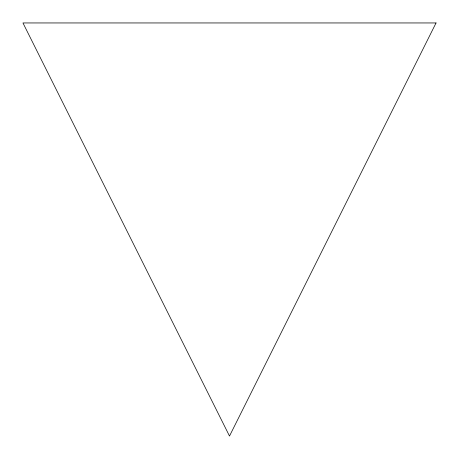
<?xml version="1.0" encoding="UTF-8"?>
<svg xmlns="http://www.w3.org/2000/svg" width="459" height="459" viewBox="0 0 459 459"><rect width="100%" height="100%" fill="white"/><g stroke="black" fill="none" stroke-linecap="round" stroke-linejoin="round"><path stroke-width="0.69" d="M436.05 22.95L229.5 436.05L22.95 22.95L436.05 22.95"/></g></svg>
